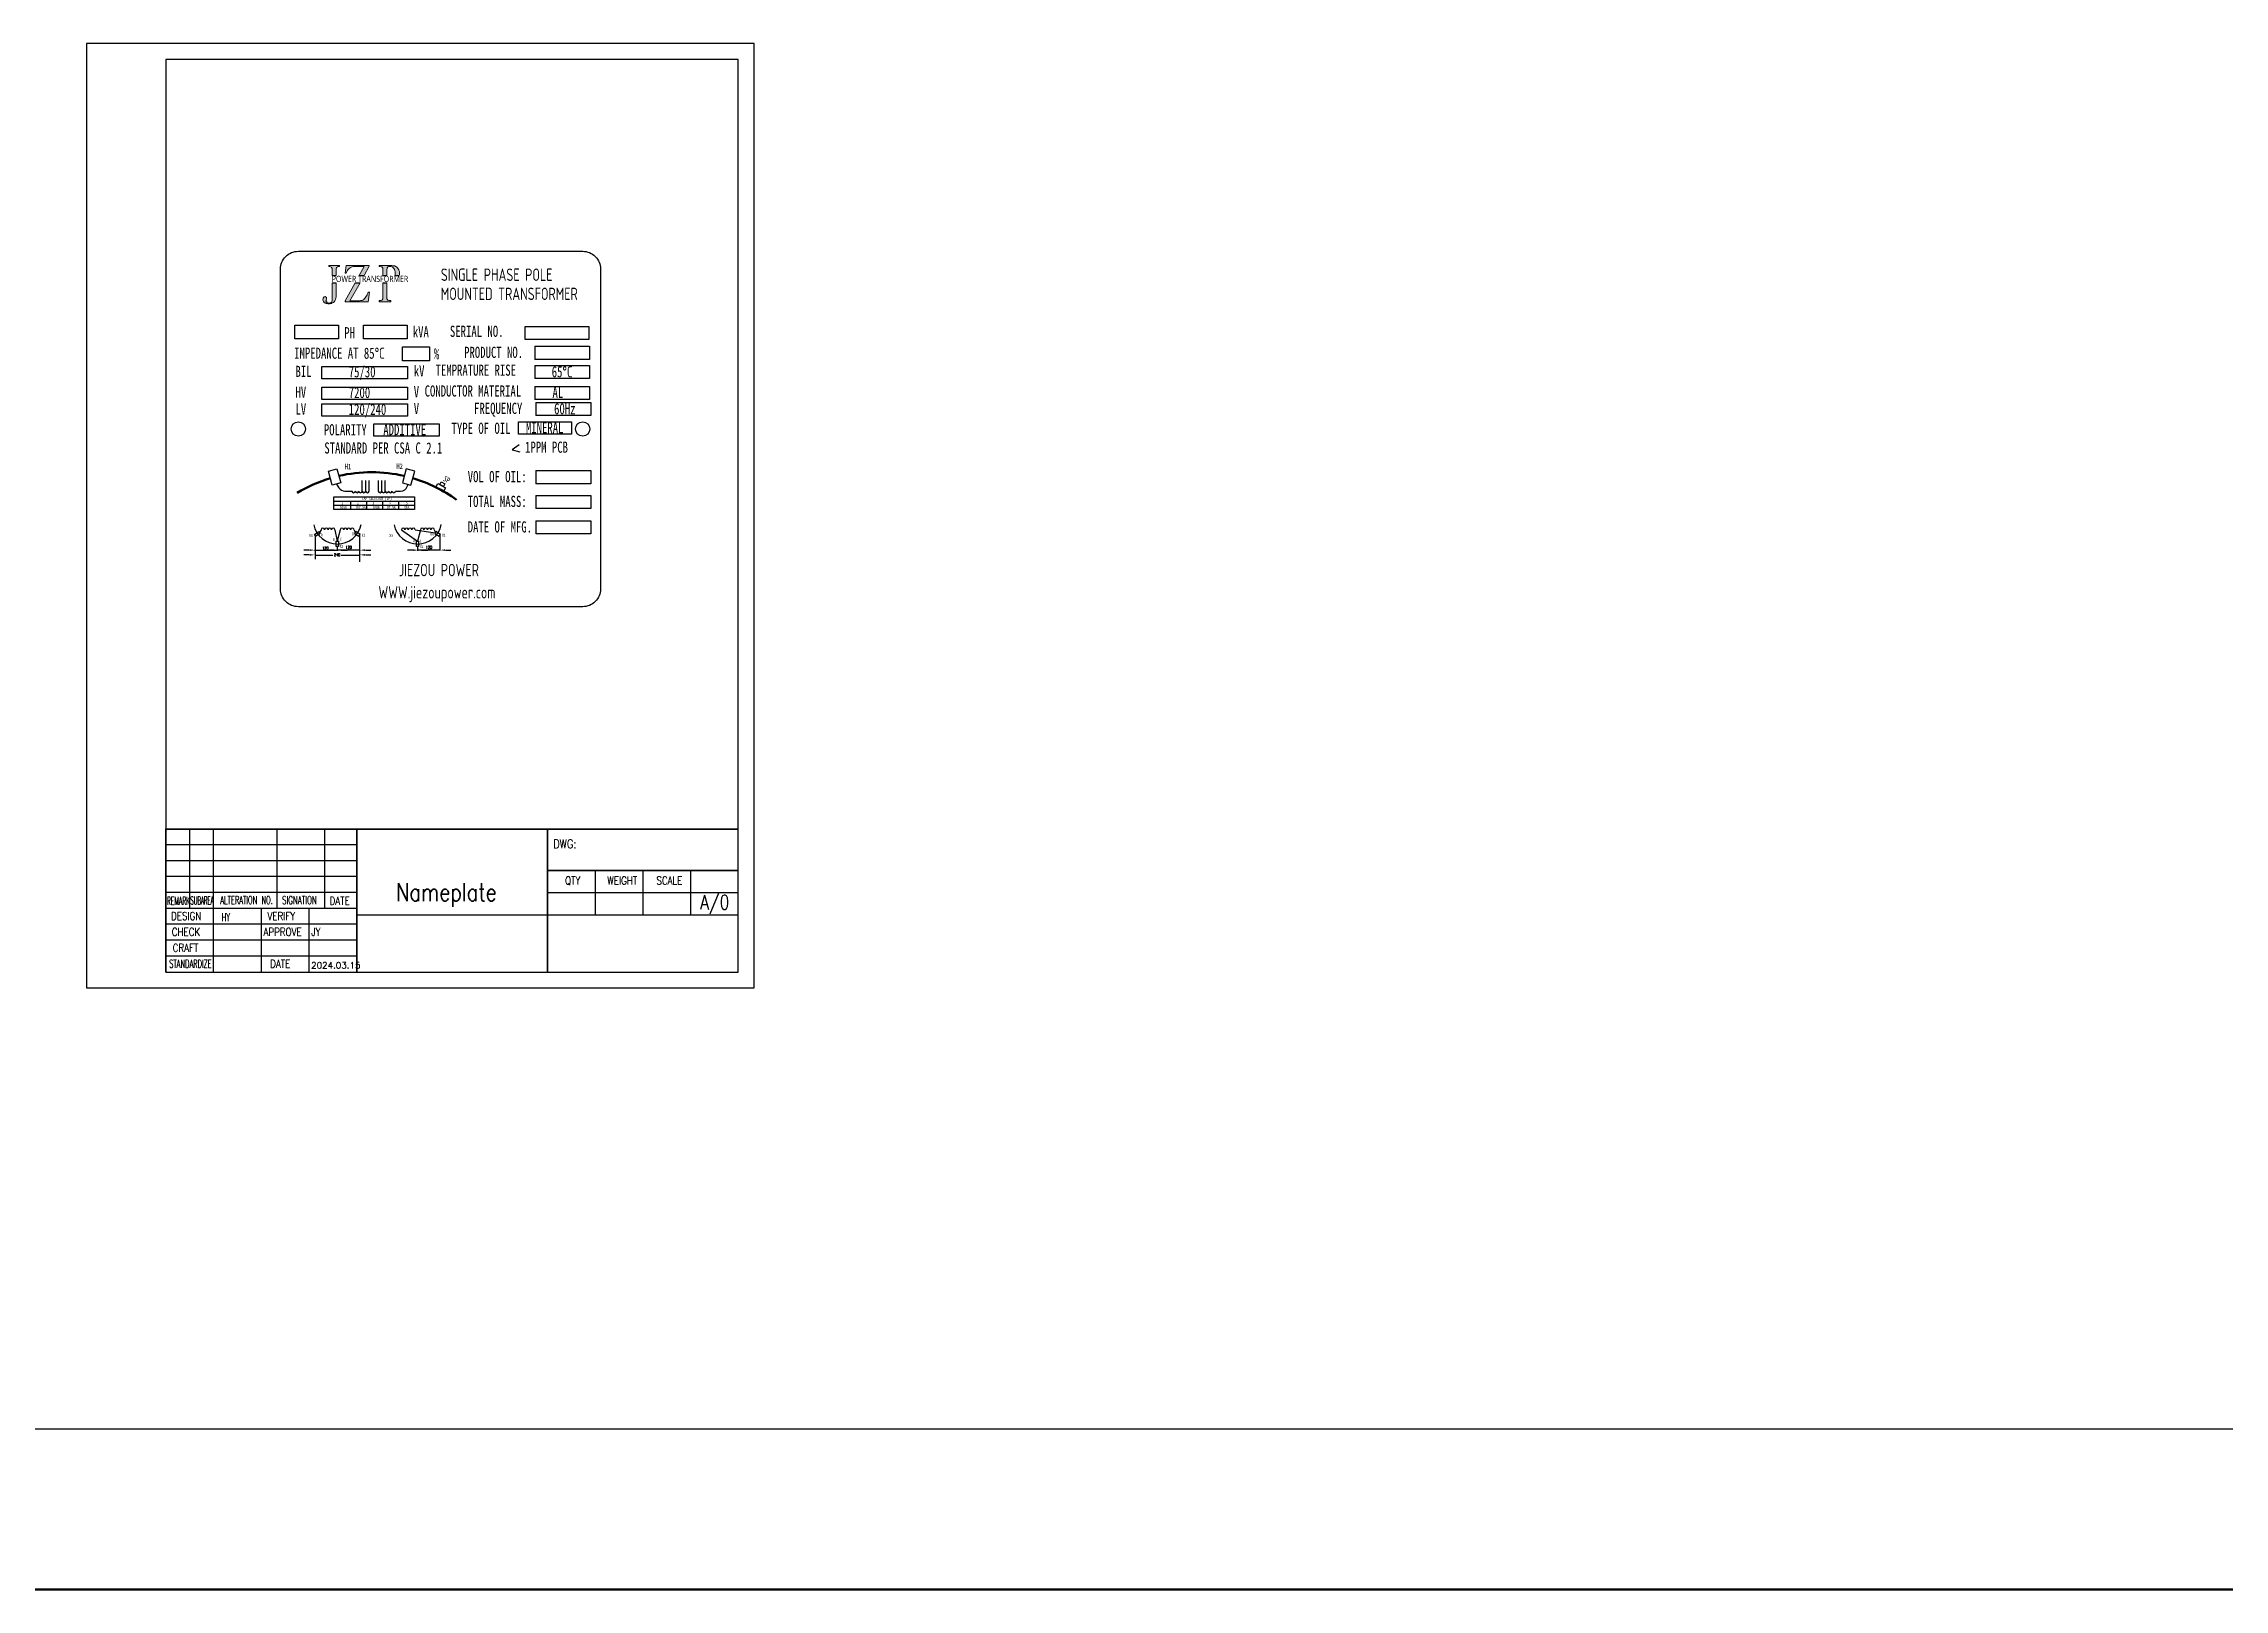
# Model space of a CAD drawing. Header units: millimetres. Extents: x 119255 to 123044, y -8474 to -5405.
# Drawn here: x 121228 to 121842, y -5840 to -5405 of the extents above; entities that cross this region are included whole.
import ezdxf

# ---------------------------------------------------------------- set-up
doc = ezdxf.new("R2010")
doc.units = ezdxf.units.MM
doc.header["$LTSCALE"] = 3
doc.layers.add('INTE_THICK', color=7, linetype='Continuous')
for name, color, linetype, lineweight in [('标注、文本', 3, 'Continuous', 25), ('粗实线', 4, 'Continuous', 53), ('粗实线层', 7, 'Continuous', 50)]:
    doc.layers.add(name, color=color, linetype=linetype, lineweight=lineweight)
doc.styles.add('PC_TEXTSTYLE', font='ISOCP.SHX', dxfattribs={"width": 0.707, "bigfont": 'GBCBIG.SHX'})
doc.styles.get("Standard").update_dxf_attribs({"font": 'txt', "bigfont": 'gbcbig.shx'})
doc.styles.add('TEXTSTYLE_3', font='txt', dxfattribs={"width": 0.8, "bigfont": 'hztxt.shx'})
doc.styles.add('TEXTSTYLE_4', font='txt', dxfattribs={"width": 0.65, "bigfont": 'hztxt.shx'})
doc.styles.add('TEXTSTYLE_5', font='txt', dxfattribs={"width": 0.45, "bigfont": 'hztxt.shx'})
doc.styles.add('TEXTSTYLE_7', font='txt', dxfattribs={"width": 0.75, "bigfont": 'hztxt.shx'})
doc.styles.add('TH_GBDIM', font='romans.shx', dxfattribs={"width": 0.8, "bigfont": 'gbcbig.shx'})

msp = doc.modelspace()

# ---------------------------------------------------------------- hatches: boundary and pattern name
at = {"layer": '标注、文本'}
h = msp.add_hatch(color=256, dxfattribs=at)
h.dxf.hatch_style = 1
h.paths.add_polyline_path([(121310.65, -5472.2), (121309.52, -5472.2), (121309.52, -5476.9), (121309.49, -5477.33), (121309.4, -5477.62, -0.564853), (121307.75, -5477.34), (121307.84, -5477.04), (121307.91, -5476.81), (121307.91, -5476.48), (121307.87, -5476.35), (121307.66, -5476.15), (121307.57, -5476.12), (121307.28, -5476.21), (121307.19, -5476.29), (121307, -5476.58), (121306.96, -5476.69), (121306.92, -5477.02), (121306.99, -5477.35), (121307.08, -5477.54), (121307.27, -5477.76, 0.201196), (121309.38, -5478), (121309.65, -5477.9), (121309.9, -5477.75), (121310.11, -5477.55), (121310.3, -5477.29), (121310.45, -5476.97), (121310.49, -5476.87), (121310.58, -5476.54), (121310.63, -5476.18), (121310.65, -5475.8)])
h.paths.add_polyline_path([(121310.74, -5468), (121310.77, -5467.93), (121310.99, -5467.73), (121311.19, -5467.69), (121311.54, -5467.66), (121311.54, -5467.35), (121308.58, -5467.35), (121308.58, -5467.66), (121308.83, -5467.68), (121309.08, -5467.72), (121309.08, -5467.72), (121309.36, -5467.88), (121309.48, -5468.22), (121309.51, -5468.49), (121309.52, -5468.91), (121309.52, -5470.19), (121310.65, -5470.19), (121310.65, -5468.74), (121310.65, -5468.71), (121310.67, -5468.29)])
h.paths.add_polyline_path([(121319.93, -5467.57), (121319.93, -5467.35), (121313.44, -5467.35), (121313.12, -5469.55), (121313.44, -5469.55), (121313.45, -5469.53), (121313.58, -5469.27), (121313.77, -5468.89), (121313.77, -5468.88), (121313.94, -5468.63), (121314.17, -5468.35), (121314.32, -5468.21), (121314.57, -5468.03), (121314.85, -5467.86), (121315.11, -5467.75), (121315.4, -5467.68), (121315.69, -5467.66), (121318.52, -5467.66), (121317.1, -5470.19), (121318.47, -5470.19)])
h.paths.add_polyline_path([(121317.34, -5472.2), (121315.99, -5472.2), (121313.15, -5477.28), (121313.15, -5477.59), (121319.63, -5477.59), (121319.99, -5474.84), (121319.63, -5474.84), (121319.52, -5475.16), (121319.37, -5475.51), (121319.34, -5475.58), (121319.18, -5475.9), (121319.01, -5476.19), (121318.81, -5476.46), (121318.61, -5476.7), (121318.42, -5476.89), (121318.16, -5477.09), (121317.93, -5477.19), (121317.79, -5477.22), (121317.51, -5477.26), (121317.18, -5477.28), (121314.5, -5477.28)])
h.paths.add_polyline_path([(121325.15, -5467.79), (121325.36, -5467.69), (121325.7, -5467.66), (121325.99, -5467.67), (121326.25, -5467.72), (121326.44, -5467.79), (121326.7, -5467.98), (121326.89, -5468.2), (121327.05, -5468.46), (121327.16, -5468.77), (121327.23, -5469.12), (121327.25, -5469.52), (121327.25, -5469.57), (121327.23, -5469.97), (121327.18, -5470.19), (121328.37, -5470.19), (121328.44, -5469.88), (121328.46, -5469.51), (121328.46, -5469.39), (121328.41, -5469.03), (121328.31, -5468.7), (121328.28, -5468.61), (121328.11, -5468.31), (121327.91, -5468.05), (121327.87, -5468.01), (121327.63, -5467.79), (121327.37, -5467.62), (121327.11, -5467.5), (121326.84, -5467.44), (121326.67, -5467.42), (121326.3, -5467.38), (121326.02, -5467.36), (121325.85, -5467.35), (121322.76, -5467.35), (121322.76, -5467.66), (121322.95, -5467.66), (121323.26, -5467.7), (121323.48, -5467.78), (121323.59, -5467.87), (121323.74, -5468.16), (121323.75, -5468.26), (121323.77, -5468.58), (121323.78, -5469.04), (121323.78, -5470.19), (121324.89, -5470.19), (121324.89, -5468.99), (121324.89, -5468.91), (121324.91, -5468.49), (121324.94, -5468.19), (121324.97, -5468.06)])
h.paths.add_polyline_path([(121324.89, -5472.2), (121323.78, -5472.2), (121323.78, -5476.29), (121323.77, -5476.43), (121323.74, -5476.77), (121323.6, -5477.06), (121323.58, -5477.08), (121323.31, -5477.21), (121323.1, -5477.24), (121322.76, -5477.26), (121322.76, -5477.57), (121326.03, -5477.57), (121326.03, -5477.26), (121325.87, -5477.25), (121325.57, -5477.23), (121325.45, -5477.21), (121325.18, -5477.13), (121324.98, -5476.87), (121324.93, -5476.74), (121324.89, -5476.35)])

# ---------------------------------------------------------------- linework, layer by layer
at = {"color": 7, "linetype": 'Continuous'}
for p, q in [((121262.71, -5625.96), (121423.74, -5625.96)), ((121262.72, -5625.9), (121423.74, -5625.9)), ((121262.72, -5666.15), (121262.72, -5625.9)), ((121269.42, -5648.26), (121269.42, -5625.9)), ((121276.13, -5666.15), (121276.13, -5625.9)), ((121294.03, -5648.26), (121294.03, -5625.9)), ((121307.45, -5648.26), (121307.45, -5625.9)), ((121316.39, -5625.9), (121316.39, -5666.15)), ((121316.41, -5625.92), (121316.41, -5666.18)), ((121316.41, -5625.92), (121423.76, -5625.92)), ((121370.07, -5666.15), (121370.07, -5625.9)), ((121370.09, -5625.92), (121370.09, -5666.18)), ((121316.39, -5630.37), (121262.72, -5630.37)), ((121316.39, -5634.84), (121262.72, -5634.84)), ((121370.07, -5637.53), (121423.74, -5637.53)), ((121370.09, -5637.55), (121423.76, -5637.55)), ((121383.49, -5637.53), (121383.49, -5650.05)), ((121383.5, -5637.55), (121383.5, -5650.08)), ((121396.9, -5637.53), (121396.9, -5650.05)), ((121396.92, -5637.55), (121396.92, -5650.08)), ((121410.32, -5637.53), (121410.32, -5650.05)), ((121410.34, -5637.55), (121410.34, -5650.08)), ((121316.39, -5639.32), (121262.72, -5639.32)), ((121316.39, -5643.79), (121262.72, -5643.79)), ((121370.07, -5643.79), (121423.74, -5643.79)), ((121370.09, -5643.82), (121423.76, -5643.82)), ((121316.39, -5648.26), (121262.72, -5648.26)), ((121289.55, -5648.26), (121289.55, -5666.15)), ((121302.97, -5648.26), (121302.97, -5666.15)), ((121316.39, -5650.05), (121423.74, -5650.05)), ((121316.41, -5650.08), (121423.76, -5650.08)), ((121316.39, -5652.73), (121262.72, -5652.73)), ((121316.39, -5657.21), (121262.72, -5657.21)), ((121316.39, -5661.68), (121262.72, -5661.68))]:
    msp.add_line(p, q, dxfattribs=at)
at = {"layer": 'INTE_THICK'}
for p, q in [((121423.74, -5409.41), (121262.72, -5409.41)), ((121262.72, -5409.41), (121262.72, -5666.15)), ((121423.74, -5666.15), (121423.74, -5409.41)), ((121262.72, -5666.15), (121423.74, -5666.15))]:
    msp.add_line(p, q, dxfattribs=at)
at = {"layer": '标注、文本', "color": 3, "lineweight": 0}
for p, q in [((121311.54, -5467.35), (121308.58, -5467.35)), ((121308.58, -5467.35), (121308.58, -5467.66)), ((121308.58, -5467.66), (121308.83, -5467.68)), ((121308.83, -5467.68), (121309.08, -5467.72)), ((121309.08, -5467.72), (121309.08, -5467.72)), ((121309.08, -5467.72), (121309.35, -5467.88)), ((121309.35, -5467.88), (121309.36, -5467.89)), ((121309.36, -5467.89), (121309.48, -5468.22)), ((121309.48, -5468.22), (121309.51, -5468.49)), ((121309.51, -5468.49), (121309.52, -5468.91)), ((121309.52, -5468.91), (121309.52, -5470.19)), ((121309.52, -5472.2), (121309.52, -5476.9)), ((121310.65, -5468.71), (121310.67, -5468.29)), ((121310.65, -5468.74), (121310.65, -5468.71)), ((121310.65, -5470.19), (121310.65, -5468.74)), ((121310.65, -5475.8), (121310.65, -5472.2)), ((121310.67, -5468.29), (121310.74, -5468)), ((121310.74, -5468), (121310.77, -5467.93)), ((121310.77, -5467.93), (121310.99, -5467.73)), ((121310.99, -5467.73), (121311.19, -5467.69)), ((121311.19, -5467.69), (121311.54, -5467.66)), ((121311.54, -5467.66), (121311.54, -5467.35)), ((121313.44, -5467.35), (121313.12, -5469.55)), ((121313.12, -5469.55), (121313.44, -5469.55)), ((121315.99, -5472.2), (121313.15, -5477.28)), ((121319.93, -5467.35), (121313.44, -5467.35)), ((121313.44, -5469.55), (121313.45, -5469.53)), ((121313.45, -5469.53), (121313.58, -5469.27)), ((121313.58, -5469.27), (121313.77, -5468.89)), ((121313.77, -5468.88), (121313.94, -5468.63)), ((121313.77, -5468.89), (121313.77, -5468.88)), ((121313.94, -5468.63), (121314.17, -5468.35)), ((121314.17, -5468.35), (121314.32, -5468.21)), ((121314.32, -5467.66), (121314.31, -5467.66)), ((121314.32, -5468.21), (121314.57, -5468.03)), ((121314.5, -5477.28), (121317.34, -5472.2)), ((121314.57, -5468.03), (121314.85, -5467.86)), ((121314.85, -5467.86), (121315.11, -5467.75)), ((121315.11, -5467.75), (121315.4, -5467.68)), ((121315.4, -5467.68), (121315.69, -5467.66)), ((121315.69, -5467.66), (121317.13, -5467.66)), ((121315.69, -5467.66), (121318.52, -5467.66)), ((121318.52, -5467.66), (121317.1, -5470.19)), ((121318.47, -5470.19), (121319.93, -5467.57)), ((121319.93, -5467.57), (121319.93, -5467.35)), ((121325.85, -5467.35), (121322.76, -5467.35)), ((121322.76, -5467.35), (121322.76, -5467.66)), ((121322.76, -5467.66), (121322.95, -5467.66)), ((121322.95, -5467.66), (121323.26, -5467.7)), ((121323.26, -5467.7), (121323.48, -5467.78)), ((121323.48, -5467.78), (121323.59, -5467.87)), ((121323.59, -5467.87), (121323.74, -5468.16)), ((121323.74, -5468.16), (121323.75, -5468.26)), ((121323.75, -5468.26), (121323.77, -5468.58)), ((121323.77, -5468.58), (121323.78, -5469.04)), ((121323.78, -5469.04), (121323.78, -5470.19)), ((121323.78, -5472.2), (121323.78, -5476.29)), ((121324.89, -5468.91), (121324.91, -5468.49)), ((121324.89, -5468.99), (121324.89, -5468.91)), ((121324.89, -5470.19), (121324.89, -5468.99)), ((121324.89, -5476.35), (121324.89, -5472.2)), ((121324.91, -5468.49), (121324.94, -5468.19)), ((121324.94, -5468.19), (121324.97, -5468.06)), ((121324.97, -5468.06), (121325.15, -5467.79)), ((121325.15, -5467.79), (121325.36, -5467.69)), ((121325.36, -5467.69), (121325.7, -5467.66)), ((121325.7, -5467.66), (121325.99, -5467.67)), ((121326.02, -5467.36), (121325.85, -5467.35)), ((121325.99, -5467.67), (121326.25, -5467.72)), ((121326.3, -5467.38), (121326.02, -5467.36)), ((121326.25, -5467.72), (121326.44, -5467.79)), ((121326.67, -5467.42), (121326.3, -5467.38)), ((121326.44, -5467.79), (121326.7, -5467.98)), ((121326.84, -5467.44), (121326.67, -5467.42)), ((121326.7, -5467.98), (121326.89, -5468.2)), ((121327.11, -5467.5), (121326.84, -5467.44)), ((121326.89, -5468.2), (121327.05, -5468.46)), ((121327.05, -5468.46), (121327.16, -5468.77)), ((121327.37, -5467.62), (121327.11, -5467.5)), ((121327.16, -5468.77), (121327.23, -5469.12)), ((121327.23, -5469.97), (121327.18, -5470.19)), ((121327.23, -5469.12), (121327.25, -5469.52)), ((121327.25, -5469.57), (121327.23, -5469.97)), ((121327.25, -5469.52), (121327.25, -5469.57)), ((121327.63, -5467.79), (121327.37, -5467.62)), ((121327.87, -5468.01), (121327.63, -5467.79)), ((121327.91, -5468.05), (121327.87, -5468.01)), ((121328.11, -5468.31), (121327.91, -5468.05)), ((121328.28, -5468.61), (121328.11, -5468.31)), ((121328.31, -5468.7), (121328.28, -5468.61)), ((121328.41, -5469.03), (121328.31, -5468.7)), ((121328.37, -5470.19), (121328.44, -5469.88)), ((121328.46, -5469.39), (121328.41, -5469.03)), ((121328.44, -5469.88), (121328.46, -5469.51)), ((121328.46, -5469.51), (121328.46, -5469.39)), ((121306.96, -5476.69), (121306.92, -5477.02)), ((121306.92, -5477.02), (121306.99, -5477.35)), ((121307, -5476.58), (121306.96, -5476.69)), ((121306.99, -5477.35), (121307.08, -5477.54)), ((121307.19, -5476.29), (121307, -5476.58)), ((121307.08, -5477.54), (121307.27, -5477.76)), ((121307.28, -5476.21), (121307.19, -5476.29)), ((121307.57, -5476.12), (121307.28, -5476.21)), ((121307.66, -5476.15), (121307.57, -5476.12)), ((121307.87, -5476.35), (121307.66, -5476.15)), ((121307.75, -5477.34), (121307.84, -5477.04)), ((121307.84, -5477.04), (121307.91, -5476.81)), ((121307.91, -5476.48), (121307.87, -5476.35)), ((121307.91, -5476.81), (121307.91, -5476.48)), ((121309.38, -5478), (121309.65, -5477.9)), ((121309.49, -5477.33), (121309.4, -5477.62)), ((121309.52, -5476.9), (121309.49, -5477.33)), ((121309.65, -5477.9), (121309.9, -5477.75)), ((121309.9, -5477.75), (121310.11, -5477.55)), ((121310.11, -5477.55), (121310.3, -5477.29)), ((121310.3, -5477.29), (121310.45, -5476.97)), ((121310.45, -5476.97), (121310.49, -5476.87)), ((121310.49, -5476.87), (121310.58, -5476.54)), ((121310.58, -5476.54), (121310.63, -5476.18)), ((121310.63, -5476.18), (121310.65, -5475.8)), ((121313.15, -5477.59), (121319.63, -5477.59)), ((121317.18, -5477.28), (121314.5, -5477.28)), ((121317.51, -5477.26), (121317.18, -5477.28)), ((121317.79, -5477.22), (121317.51, -5477.26)), ((121317.93, -5477.19), (121317.79, -5477.22)), ((121318.16, -5477.09), (121317.93, -5477.19)), ((121318.42, -5476.89), (121318.16, -5477.09)), ((121318.61, -5476.7), (121318.42, -5476.89)), ((121318.81, -5476.46), (121318.61, -5476.7)), ((121319.01, -5476.19), (121318.81, -5476.46)), ((121319.18, -5475.9), (121319.01, -5476.19)), ((121319.34, -5475.58), (121319.18, -5475.9)), ((121319.37, -5475.51), (121319.34, -5475.58)), ((121319.52, -5475.16), (121319.37, -5475.51)), ((121319.63, -5474.85), (121319.52, -5475.16)), ((121319.99, -5474.84), (121319.63, -5474.84)), ((121319.63, -5474.84), (121319.63, -5474.85)), ((121319.63, -5477.59), (121319.99, -5474.84)), ((121323.1, -5477.24), (121322.76, -5477.26)), ((121322.76, -5477.26), (121322.76, -5477.57)), ((121322.76, -5477.57), (121326.03, -5477.57)), ((121323.31, -5477.21), (121323.1, -5477.24)), ((121323.58, -5477.08), (121323.31, -5477.21)), ((121323.6, -5477.06), (121323.58, -5477.08)), ((121323.74, -5476.77), (121323.6, -5477.06)), ((121323.77, -5476.43), (121323.74, -5476.77)), ((121323.78, -5476.29), (121323.77, -5476.43)), ((121324.93, -5476.74), (121324.89, -5476.35)), ((121324.98, -5476.87), (121324.93, -5476.74)), ((121325.17, -5477.12), (121324.98, -5476.87)), ((121325.18, -5477.13), (121325.17, -5477.12)), ((121325.45, -5477.21), (121325.18, -5477.13)), ((121325.57, -5477.23), (121325.45, -5477.21)), ((121325.87, -5477.25), (121325.57, -5477.23)), ((121326.03, -5477.26), (121325.87, -5477.25)), ((121326.03, -5477.57), (121326.03, -5477.26))]:
    msp.add_line(p, q, dxfattribs=at)
at = {"layer": '标注、文本'}
for p, q in [((121309.52, -5470.19), (121310.65, -5470.19)), ((121309.52, -5472.2), (121310.65, -5472.2)), ((121315.99, -5472.2), (121317.34, -5472.2)), ((121317.1, -5470.19), (121318.47, -5470.19)), ((121323.78, -5470.19), (121324.89, -5470.19)), ((121323.78, -5472.2), (121324.89, -5472.2)), ((121327.18, -5470.19), (121328.37, -5470.19)), ((121313.15, -5477.28), (121313.15, -5477.59)), ((121336.91, -5490.3), (121336.91, -5494.17)), ((121366.5, -5490.1), (121366.5, -5493.78)), ((121366.49, -5495.53), (121366.49, -5499.21)), ((121366.49, -5501.4), (121366.49, -5505.08)), ((121366.79, -5505.88), (121366.79, -5509.56)), ((121321.24, -5511.9), (121339.64, -5511.9)), ((121321.24, -5515.37), (121321.24, -5511.9)), ((121339.64, -5515.37), (121321.24, -5515.37)), ((121339.64, -5511.9), (121339.64, -5515.37)), ((121361.95, -5511.35), (121376.85, -5511.35)), ((121361.95, -5514.83), (121361.95, -5511.35)), ((121376.85, -5514.83), (121361.95, -5514.83)), ((121376.85, -5511.35), (121376.85, -5514.83)), ((121362.1, -5517.79), (121360.14, -5519.24)), ((121360.14, -5519.24), (121362.32, -5519.75)), ((121317.97, -5530.83), (121317.97, -5527.85)), ((121318.95, -5530.83), (121318.95, -5527.85)), ((121319.92, -5530.83), (121319.92, -5527.85)), ((121322.5, -5530.83), (121322.5, -5527.85)), ((121323.47, -5530.83), (121323.47, -5527.85)), ((121324.44, -5530.83), (121324.44, -5527.85)), ((121366.85, -5525.09), (121366.85, -5528.77)), ((121309.95, -5533.64), (121332.63, -5533.64)), ((121310.71, -5528.88), (121311.41, -5529.93)), ((121313.08, -5530.83), (121315.05, -5530.83)), ((121314.7, -5533.64), (121314.7, -5536.03)), ((121319.19, -5533.64), (121319.19, -5536.03)), ((121323.67, -5533.64), (121323.67, -5536.03)), ((121327.36, -5530.83), (121328.78, -5530.83)), ((121328.15, -5533.64), (121328.15, -5536.03)), ((121330.65, -5529.54), (121330.86, -5528.97)), ((121366.85, -5532.05), (121366.85, -5535.73)), ((121309.95, -5534.8), (121332.63, -5534.8)), ((121366.85, -5539.23), (121366.85, -5542.91)), ((121304.71, -5543.33), (121304.71, -5550)), ((121306.4, -5541.72), (121305.95, -5542.49)), ((121310.29, -5541.72), (121310.96, -5544.92)), ((121311.77, -5541.72), (121310.96, -5544.92)), ((121315.66, -5541.72), (121315.96, -5542.49)), ((121317.2, -5543.33), (121317.2, -5550.72)), ((121328.98, -5541.72), (121333.55, -5544.92)), ((121332.88, -5541.72), (121338.48, -5542.59)), ((121334.36, -5541.72), (121333.55, -5544.92)), ((121338.25, -5541.72), (121338.55, -5542.49)), ((121339.79, -5543.33), (121339.79, -5547.45)), ((121304.71, -5548.84), (121309.74, -5548.84)), ((121310.96, -5546.42), (121310.96, -5547.64)), ((121310.96, -5546.42), (121310.96, -5547.47)), ((121312.08, -5548.84), (121317.2, -5548.84)), ((121333.55, -5546.42), (121333.55, -5547.64)), ((121333.55, -5546.42), (121333.55, -5547.47)), ((123044.2, -5794.75), (119255.17, -5794.75))]:
    msp.add_line(p, q, dxfattribs=at)
at = {"layer": '标注、文本', "color": 3}
for p, q in [((121303.07, -5547.45), (121301.57, -5547.45)), ((121303.07, -5548.79), (121301.57, -5548.79)), ((121304.57, -5547.45), (121310.81, -5547.45)), ((121309.75, -5547.45), (121308.1, -5547.45)), ((121317.35, -5547.45), (121311.1, -5547.45)), ((121312.17, -5547.45), (121313.81, -5547.45)), ((121318.85, -5547.45), (121320.35, -5547.45)), ((121318.85, -5548.79), (121320.35, -5548.79)), ((121332.34, -5547.45), (121330.69, -5547.45)), ((121339.94, -5547.45), (121333.69, -5547.45)), ((121334.76, -5547.45), (121336.4, -5547.45)), ((121341.44, -5547.45), (121342.94, -5547.45))]:
    msp.add_line(p, q, dxfattribs=at)
at = {"layer": '标注、文本'}
msp.add_lwpolyline([(121299.99, -5463.37), (121379.99, -5463.37, -0.414214), (121384.99, -5468.37), (121384.99, -5558.37, -0.414214), (121379.99, -5563.37), (121299.99, -5563.37, -0.414214), (121294.99, -5558.37), (121294.99, -5468.37, -0.414214)], format="xyb", close=True, dxfattribs=at)
for points in [[(121299.03, -5484.17), (121311.31, -5484.17), (121311.31, -5488.04), (121299.03, -5488.04)], [(121318.29, -5484.17), (121330.57, -5484.17), (121330.57, -5488.04), (121318.29, -5488.04)], [(121363.8, -5484.52), (121381.7, -5484.52), (121381.7, -5488.2), (121363.8, -5488.2)], [(121306.62, -5495.75), (121330.69, -5495.75), (121330.69, -5499.22), (121306.62, -5499.22)], [(121306.62, -5501.59), (121330.69, -5501.59), (121330.69, -5505.06), (121306.62, -5505.06)], [(121306.62, -5506.32), (121330.69, -5506.32), (121330.69, -5509.79), (121306.62, -5509.79)], [(121308.47, -5525.21), (121310.85, -5524.58), (121311.9, -5528.56), (121309.52, -5529.19)], [(121332.73, -5525.21), (121330.35, -5524.58), (121329.3, -5528.56), (121331.67, -5529.19)], [(121309.95, -5532.47), (121332.63, -5532.47), (121332.63, -5536.03), (121309.95, -5536.03)], [(121339.27, -5528.71), (121341.43, -5529.89), (121340.87, -5530.93), (121338.71, -5529.75)], [(121340.2, -5528.24), (121341.23, -5528.8), (121340.82, -5529.56), (121339.79, -5528.99)], [(121305.79, -5542.25), (121306.12, -5542.73), (121304.88, -5543.57), (121304.55, -5543.09)], [(121310.67, -5544.92), (121311.25, -5544.92), (121311.25, -5546.42), (121310.67, -5546.42)], [(121316.13, -5542.25), (121315.8, -5542.73), (121317.04, -5543.57), (121317.37, -5543.09)], [(121333.26, -5544.92), (121333.84, -5544.92), (121333.84, -5546.42), (121333.26, -5546.42)], [(121338.71, -5542.25), (121338.39, -5542.73), (121339.63, -5543.57), (121339.95, -5543.09)]]:
    msp.add_lwpolyline(points, close=True, dxfattribs=at)
for points in [[(121336.91, -5494.17), (121329.26, -5494.17), (121329.26, -5490.3), (121336.91, -5490.3)], [(121366.5, -5490.1), (121381.95, -5490.1), (121381.95, -5493.78), (121366.5, -5493.78)], [(121366.49, -5495.53), (121381.94, -5495.53), (121381.94, -5499.21), (121366.49, -5499.21)], [(121366.49, -5501.4), (121381.94, -5501.4), (121381.94, -5505.08), (121366.49, -5505.08)], [(121366.79, -5505.88), (121382.24, -5505.88), (121382.24, -5509.56), (121366.79, -5509.56)], [(121366.85, -5525.09), (121382.3, -5525.09), (121382.3, -5528.77), (121366.85, -5528.77)], [(121366.85, -5532.05), (121382.3, -5532.05), (121382.3, -5535.73), (121366.85, -5535.73)], [(121366.85, -5539.23), (121382.3, -5539.23), (121382.3, -5542.91), (121366.85, -5542.91)]]:
    msp.add_lwpolyline(points, dxfattribs=at)
for centre in [(121299.99, -5513.37), (121379.99, -5513.37)]:
    msp.add_circle(centre, 2, dxfattribs=at)
for centre, radius, start, end in [((121308.62, -5475.37), 2.73, 240.63938, 286.14253), ((121308.66, -5476.98), 0.976, 201.48435, 319.32465), ((121313.08, -5528.83), 2, 213.55601, 270), ((121315.54, -5530.83), 0.485, 180, 0), ((121316.51, -5530.83), 0.485, 180, 0), ((121317.49, -5530.83), 0.485, 180, 0), ((121318.46, -5530.83), 0.485, 180, 0), ((121319.43, -5530.83), 0.485, 180, 0), ((121322.98, -5530.83), 0.485, 180, 0), ((121323.95, -5530.83), 0.485, 180, 0), ((121324.92, -5530.83), 0.485, 180, 0), ((121325.9, -5530.83), 0.485, 180, 0), ((121326.87, -5530.83), 0.485, 180, 0), ((121328.78, -5528.83), 2, 270, 339.0548), ((121310.97, -5538.94), 6.79, 191.61474, 348.65109), ((121306.88, -5541.72), 0.485, 360, 180), ((121307.86, -5541.72), 0.485, 360, 180), ((121308.83, -5541.72), 0.485, 360, 180), ((121309.8, -5541.72), 0.485, 360, 180), ((121312.26, -5541.72), 0.485, 360, 180), ((121313.23, -5541.72), 0.485, 360, 180), ((121314.2, -5541.72), 0.485, 360, 180), ((121315.18, -5541.72), 0.485, 360, 180), ((121333.56, -5538.94), 6.79, 191.61474, 348.65109), ((121329.47, -5541.72), 0.485, 360, 180), ((121330.44, -5541.72), 0.485, 360, 180), ((121331.42, -5541.72), 0.485, 360, 180), ((121332.39, -5541.72), 0.485, 360, 180), ((121334.84, -5541.72), 0.485, 360, 180), ((121335.82, -5541.72), 0.485, 360, 180), ((121336.79, -5541.72), 0.485, 360, 180), ((121337.77, -5541.72), 0.485, 360, 180)]:
    msp.add_arc(centre, radius, start, end, dxfattribs=at)
at = {"layer": '标注、文本', "color": 3}
for points in [[(121303.21, -5547.22), (121303.21, -5547.68), (121304.58, -5547.45)], [(121303.21, -5548.57), (121303.21, -5549.02), (121304.58, -5548.79)], [(121309.75, -5547.22), (121309.75, -5547.68), (121311.12, -5547.45)], [(121312.17, -5547.22), (121312.17, -5547.68), (121310.8, -5547.45)], [(121318.7, -5547.22), (121318.7, -5547.68), (121317.34, -5547.45)], [(121318.7, -5548.57), (121318.7, -5549.02), (121317.34, -5548.79)], [(121332.34, -5547.22), (121332.34, -5547.68), (121333.7, -5547.45)], [(121334.76, -5547.22), (121334.76, -5547.68), (121333.39, -5547.45)], [(121341.29, -5547.22), (121341.29, -5547.68), (121339.92, -5547.45)]]:
    msp.add_solid(points, dxfattribs=at)
at = {"layer": '粗实线'}
msp.add_line((122999.1, -5839.86), (119480.7, -5839.86), dxfattribs=at)
at = {"layer": '粗实线', "ltscale": 2}
for start, end in [(106.55111, 120.99031), (76.91188, 103.08812), (54.11891, 73.44889)]:
    msp.add_arc((121320.6, -5566.24), 40.71, start, end, dxfattribs=at)
at = {"layer": '粗实线层', "color": 1, "lineweight": -3}
for p, q in [((121428.21, -5404.94), (121240.35, -5404.94)), ((121240.35, -5404.94), (121240.35, -5670.63)), ((121428.21, -5670.63), (121428.21, -5404.94)), ((121240.35, -5670.63), (121428.21, -5670.63))]:
    msp.add_line(p, q, dxfattribs=at)

# ---------------------------------------------------------------- texts
at = {"color": 7}
for s, height, style, width, p in [('DWG:', 2.5, 'TEXTSTYLE_7', 0.8, (121371.7, -5631.34)), ('Nameplate', 5, 'TEXTSTYLE_7', 0.8, (121327.48, -5646.18)), ('REMARK', 2.236, 'TEXTSTYLE_5', 0.45, (121263.02, -5647.26)), ('SUBAREA', 2.236, 'TEXTSTYLE_5', 0.4, (121269.64, -5647.14)), ('ALTERATION NO.', 2.2365, 'TEXTSTYLE_3', 0.5, (121278.05, -5647.02)), ('SIGNATION', 2.236, 'TEXTSTYLE_4', 0.65, (121295.42, -5647.04)), ('STANDARDIZE', 2.2365, 'TEXTSTYLE_3', 0.5, (121263.68, -5664.94))]:
    msp.add_text(s, height=height, dxfattribs=dict(at, style=style, width=width)).set_placement(p)
for s, height, width, p in [('QTY', 2.236, 0.8, (121375.05, -5641.55)), ('WEIGHT', 2.236, 0.8, (121386.89, -5641.55)), ('SCALE', 2.236, 0.8, (121400.75, -5641.55)), ('A/0', 4, 0.8, (121413.04, -5648.52)), ('DESIGN', 2.236, 0.8, (121264.19, -5651.52)), ('HY', 2.236, 0.55, (121278.4, -5651.85)), ('VERIFY', 2.236, 0.8, (121291.29, -5651.52)), ('DATE', 2.236, 0.8, (121308.79, -5647.24)), ('CHECK', 2.236, 0.8, (121264.4, -5655.99)), ('APPROVE', 2.236, 0.8, (121290.19, -5655.99)), ('JY', 2.236, 0.8, (121303.61, -5655.99)), ('CRAFT', 2.236, 0.8, (121264.64, -5660.47)), ('DATE', 2.236, 0.8, (121292.07, -5664.94))]:
    msp.add_text(s, height=height, dxfattribs=dict(at, width=width)).set_placement(p)
msp.add_text('2024.03.15', height=1.8, dxfattribs=at).set_placement((121303.59, -5665.17))
at = {"layer": '标注、文本', "attachment_point": 1, "style": 'PC_TEXTSTYLE'}
for s, width, gutter_width, insert, char_height in [('{\\fLucida Bright|b0|i0|c0|p18;POWER TRANSFORMER}', 20.0156, 8.68, (121309.38, -5470.27), 1.736), ('{\\fISOCPEUR|b0|i0|c134|p34;SINGLE PHASE POLE }', 48.5551, 8.68, (121340.08, -5468.22), 3.485), ('{\\fISOCPEUR|b0|i0|c0|p34;MOUNTED TRANSFORMER}', 48.5551, 8.68, (121340.05, -5473.6), 3.485), ('{\\fFangSong|b0|i0|c0|p49;PH}', 43.6996, 7.81, (121312.91, -5484.72), 3.1365), ('{\\fFangSong|b0|i0|c0|p49;kVA}', 48.5551, 8.68, (121332.18, -5484.46), 3.1365), ('{\\fFangSong|b0|i0|c134|p49;SERIAL NO.}', 48.5551, 8.68, (121342.64, -5484.31), 3.1365), ('{\\fFangSong|b0|i0|c134|p49;IMPEDANCE AT 85\\fISOCPEUR|b0|i0|c0|p34;%%DC}', 48.5551, 8.68, (121298.82, -5490.47), 3.1365), ('{\\fFangSong|b0|i0|c134|p49;%}', 48.5551, 8.68, (121338.12, -5490.63), 3.1365), ('{\\fFangSong|b0|i0|c134|p49;PRODUCT NO.}', 48.5551, 8.68, (121346.63, -5490.23), 3.1365), ('{\\fFangSong|b0|i0|c134|p49;BIL}', 48.5551, 8.68, (121299.18, -5495.59), 3.1365), ('{\\fFangSong|b0|i0|c134|p49;75/30}', 39.9569, 7.14, (121314.17, -5495.71), 3.1365), ('{\\fFangSong|b0|i0|c0|p49;kV}', 48.5551, 8.68, (121332.46, -5495.46), 3.1365), ('{\\fFangSong|b0|i0|c134|p49;TEMPRATURE RISE}', 48.5551, 8.68, (121338.6, -5495.24), 3.1365), ('{\\fFangSong|b0|i0|c134|p49;65\\fISOCPEUR|b0|i0|c0|p34;%%DC}', 48.5551, 8.68, (121371.28, -5495.69), 3.1365), ('{\\fFangSong|b0|i0|c134|p49;HV}', 48.5551, 8.68, (121299.18, -5501.42), 3.1365), ('{\\fFangSong|b0|i0|c134|p49;7200}', 39.9569, 7.14, (121314.17, -5501.54), 3.1365), ('{\\fFangSong|b0|i0|c0|p49;V}', 48.5551, 8.68, (121332.46, -5501.3), 3.1365), ('{\\fFangSong|b0|i0|c134|p49;CONDUCTOR MATERIAL}', 48.5551, 8.68, (121335.52, -5501.11), 3.1365), ('{\\fFangSong|b0|i0|c134|p49;AL}', 48.5551, 8.68, (121371.49, -5501.49), 3.1365), ('{\\fFangSong|b0|i0|c134|p49;LV}', 48.5551, 8.68, (121299.18, -5506.16), 3.1365), ('{\\fFangSong|b0|i0|c134|p49;120/240}', 39.9569, 7.14, (121314.17, -5506.28), 3.1365), ('{\\fFangSong|b0|i0|c0|p49;V}', 48.5551, 8.68, (121332.46, -5506.03), 3.1365), ('{\\fFangSong|b0|i0|c134|p49;FREQUENCY}', 48.5551, 8.68, (121349.43, -5505.99), 3.1365), ('{\\fFangSong|b0|i0|c134|p49;60Hz}', 48.5551, 8.68, (121371.94, -5506.1), 3.1365), ('{\\fFangSong|b0|i0|c134|p49;POLARITY }', 48.5551, 8.68, (121307.17, -5512.02), 3.1365), ('{\\fFangSong|b0|i0|c134|p49;ADDITIVE}', 39.9569, 7.14, (121323.89, -5511.99), 3.1365), ('{\\fFangSong|b0|i0|c134|p49;TYPE OF OIL}', 48.5551, 8.68, (121343.09, -5511.6), 3.1365), ('{\\fFangSong|b0|i0|c134|p49;MINERAL}', 39.9569, 7.14, (121364.02, -5511.44), 3.1365), ('{\\fFangSong|b0|i0|c134|p49;STANDARD PER CSA C 2.1}', 48.5551, 8.68, (121307.3, -5517.14), 3.1365), ('{\\fFangSong|b0|i0|c134|p49;1PPM PCB}', 48.5551, 8.68, (121363.78, -5516.92), 3.1365), ('{\\fFangSong|b0|i0|c134|p49;H1}', 24.2775, 4.34, (121313.05, -5523.13), 1.5683), ('{\\fFangSong|b0|i0|c134|p49;H2}', 24.2775, 4.34, (121327.58, -5523.07), 1.5683), ('{\\fFangSong|b0|i0|c134|p49;VOL OF OIL:}', 48.5551, 8.68, (121347.64, -5525.2), 3.1365), ('{\\fFangSong|b0|i0|c134|p49;1}', 13.3233, 2.38, (121312.07, -5533.73), 0.8606), ('{\\fFangSong|b0|i0|c134|p49;2}', 13.3233, 2.38, (121316.51, -5533.76), 0.8606), ('{\\fFangSong|b0|i0|c134|p49;TAP SELECTOM (SP)}', 13.3233, 2.38, (121317.86, -5532.51), 0.8606), ('{\\fFangSong|b0|i0|c134|p49;3}', 13.3233, 2.38, (121320.87, -5533.74), 0.8606), ('{\\fFangSong|b0|i0|c134|p49;4}', 13.3233, 2.38, (121325.63, -5533.73), 0.8606), ('{\\fFangSong|b0|i0|c134|p49;5}', 13.3233, 2.38, (121330.3, -5533.77), 0.8606), ('{\\fFangSong|b0|i0|c134|p49;TOTAL MASS:}', 48.5551, 8.68, (121347.64, -5532.17), 3.1365), ('{\\fFangSong|b0|i0|c134|p49;105%}', 13.3233, 2.38, (121311.61, -5534.98), 0.8606), ('{\\fFangSong|b0|i0|c134|p49;102.5%}', 13.3233, 2.38, (121316.01, -5534.98), 0.8606), ('{\\fFangSong|b0|i0|c134|p49;100%}', 13.3233, 2.38, (121320.88, -5534.99), 0.8606), ('{\\fFangSong|b0|i0|c134|p49;97.5%}', 13.3233, 2.38, (121324.89, -5534.98), 0.8606), ('{\\fFangSong|b0|i0|c134|p49;95%}', 13.3233, 2.38, (121329.7, -5534.98), 0.8606), ('{\\fFangSong|b0|i0|c134|p49;DATE OF MFG.}', 48.5551, 8.68, (121347.64, -5539.35), 3.1365), ('{\\fFangSong|b0|i0|c134|p49;X3}', 13.3233, 2.38, (121303.01, -5542.93), 0.8606), ('{\\fFangSong|b0|i0|c134|p49;A}', 13.3233, 2.38, (121306.34, -5542.72), 0.8606), ('{\\fFangSong|b0|i0|c134|p49;B}', 13.3233, 2.38, (121309.73, -5544.07), 0.8606), ('{\\fFangSong|b0|i0|c134|p49;X2}', 13.3233, 2.38, (121311.63, -5545.95), 0.8606), ('{\\fFangSong|b0|i0|c134|p49;C}', 13.3233, 2.38, (121311.65, -5543.96), 0.8606), ('{\\fFangSong|b0|i0|c134|p49;D}', 13.3233, 2.38, (121315.15, -5542.45), 0.8606), ('{\\fFangSong|b0|i0|c134|p49;X1}', 13.3233, 2.38, (121317.83, -5542.84), 0.8606), ('{\\fFangSong|b0|i0|c134|p49;X3}', 13.3233, 2.38, (121325.59, -5542.93), 0.8606), ('{\\fFangSong|b0|i0|c134|p49;A}', 13.3233, 2.38, (121332.26, -5544.43), 0.8606), ('{\\fFangSong|b0|i0|c134|p49;C}', 13.3233, 2.38, (121334.12, -5544.51), 0.8606), ('{\\fFangSong|b0|i0|c134|p49;X2}', 13.3233, 2.38, (121334.21, -5545.95), 0.8606), ('{\\fFangSong|b0|i0|c134|p49;B}', 13.3233, 2.38, (121337.14, -5542.44), 0.8606), ('{\\fFangSong|b0|i0|c134|p49;D}', 13.3233, 2.38, (121337.74, -5542.45), 0.8606), ('{\\fFangSong|b0|i0|c134|p49;X1}', 13.3233, 2.38, (121340.42, -5542.84), 0.8606), ('{\\fISOCPEUR|b0|i0|c0|p34;JIEZOU POWER}', 48.5551, 8.68, (121328.27, -5551.32), 3.485), ('{\\fISOCPEUR|b0|i0|c0|p34;WWW.jiezoupower.com}', 48.5551, 8.68, (121322.53, -5557.57), 3.485)]:
    msp.add_mtext_dynamic_manual_height_columns(s, width=width, gutter_width=gutter_width, heights=[0], dxfattribs=dict(at, insert=insert, char_height=char_height))
at = {"layer": '标注、文本', "insert": (121341.3, -5526.48), "char_height": 1.5683, "attachment_point": 1, "rotation": 332.46241, "style": 'PC_TEXTSTYLE'}
msp.add_mtext_dynamic_manual_height_columns('{\\fFangSong|b0|i0|c134|p49;SP}', width=24.2775, gutter_width=4.34, heights=[0], dxfattribs=at)
at = {"layer": '标注、文本', "color": 2, "char_height": 0.777, "attachment_point": 5, "style": 'TH_GBDIM'}
for s, insert in [('120', (121314.15, -5546.67)), ('120', (121336.74, -5546.67)), ('120', (121307.59, -5546.88)), ('240', (121310.89, -5548.78))]:
    msp.add_mtext(s, dxfattribs=dict(at, insert=insert))

doc.saveas('drawing.dxf')
